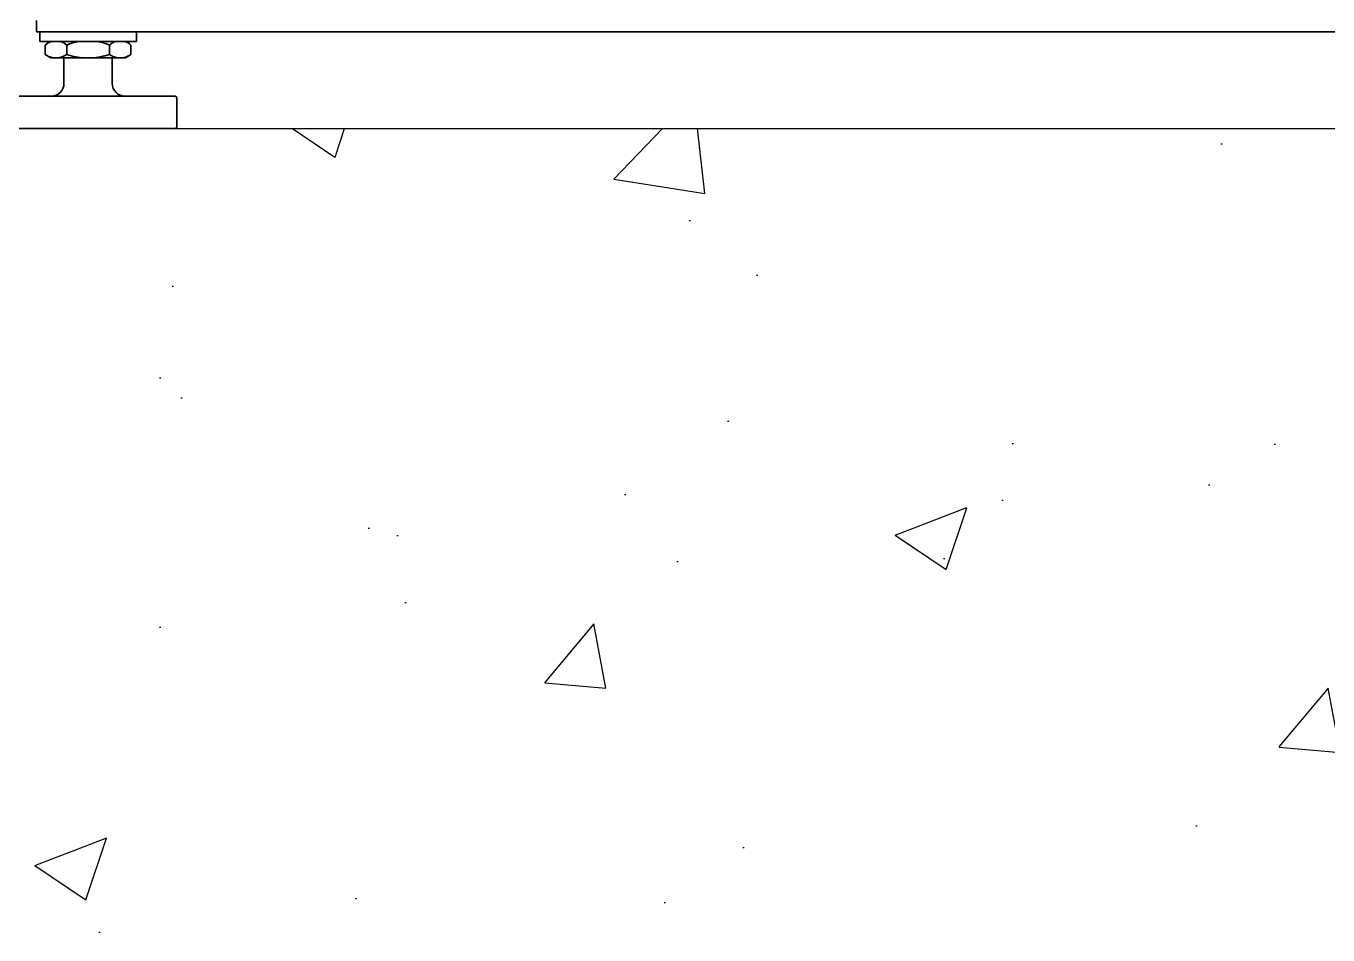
# Model space of a CAD drawing. Header units: inches. Extents: x 16559 to 58559, y 6500 to 36200.
# Drawn here: x 45456 to 46263, y 28974 to 29538 of the extents above; entities that cross this region are included whole.
import ezdxf

# ---------------------------------------------------------------- set-up
doc = ezdxf.new("R2010")
doc.units = ezdxf.units.IN
doc.header["$LTSCALE"] = 300
doc.layers.add('CAPANNONE', color=4, linetype='Continuous')
doc.layers.add('GUIDE', color=4, linetype='Continuous', lineweight=35)

# ---------------------------------------------------------------- blocks, each defined once
blk = doc.blocks.new('A$Cbaf7ccba')
at = {"layer": 'GUIDE'}
for p, q in [((-1049.7, -797.97), (-1049.7, -805)), ((0.3, -805), (-1049.7, -805)), ((-1047.7, -805), (-1047.7, -811)), ((-987.7, -811), (-987.7, -805)), ((-1047.7, -811), (-1036.96, -811)), ((-1044.26, -813.31), (-1044.26, -819.22)), ((-1036.96, -811), (-987.7, -811)), ((-1030.98, -813.31), (-1030.98, -819.22)), ((-1004.42, -813.31), (-1004.42, -819.22)), ((-991.14, -813.31), (-991.14, -819.22)), ((-1044.26, -819.22), (-1040.8, -821.22)), ((-1040.8, -821.22), (-1038.66, -821.22)), ((-1038.66, -821.22), (-1036.58, -821.22)), ((-1036.58, -821.22), (-1019.78, -821.22)), ((-1032.7, -821.22), (-1032.7, -837)), ((-1019.78, -821.22), (-1015.62, -821.22)), ((-1015.62, -821.22), (-998.82, -821.22)), ((-1002.7, -837), (-1002.7, -821.22)), ((-998.82, -821.22), (-996.74, -821.22)), ((-996.74, -821.22), (-994.61, -821.22)), ((-994.61, -821.22), (-991.14, -819.22)), ((-1071.11, -845), (-963.7, -845)), ((-962.7, -864), (-962.7, -846)), ((-963.7, -865), (-1071.11, -865))]:
    blk.add_line(p, q, dxfattribs=at)
for centre, radius, start, end in [((-1017.7, -843.22), 40, 126.34538, 131.60204), ((-1036.57, -821.63), 11.33, 110.23426, 132.72591), ((-1038.67, -821.63), 11.33, 47.27409, 69.76574), ((-1017.7, -843.22), 32.73, 100.10618, 113.93895), ((-1017.7, -843.22), 32.73, 66.06105, 79.89382), ((-996.74, -821.63), 11.33, 110.23426, 132.72591), ((-998.83, -821.63), 11.33, 47.27409, 69.76574), ((-1017.7, -843.22), 40, 48.39796, 53.65462), ((-1040.7, -837), 8, 270, 0), ((-994.7, -837), 8, 180, 270), ((-963.7, -846), 1, 0, 90), ((-963.7, -864), 1, 270, 0)]:
    blk.add_arc(centre, radius, start, end, dxfattribs=at)
for points, knots in [([(-1038.66, -821.22), (-1039.6, -821.05), (-1041.5, -820.71), (-1043.33, -819.72), (-1044.26, -819.22)], [0, 0, 0, 0, 0.496394, 1, 1, 1, 1]), ([(-1030.98, -819.22), (-1031.89, -819.71), (-1033.73, -820.7), (-1035.63, -821.05), (-1036.58, -821.22)], [0, 0, 0, 0, 0.4969936, 1, 1, 1, 1]), ([(-1019.78, -821.22), (-1021.67, -821.05), (-1025.46, -820.71), (-1029.13, -819.72), (-1030.98, -819.22)], [0, 0, 0, 0, 0.496394, 1, 1, 1, 1]), ([(-1004.42, -819.22), (-1006.25, -819.71), (-1009.92, -820.7), (-1013.71, -821.05), (-1015.62, -821.22)], [0, 0, 0, 0, 0.496994, 1, 1, 1, 1]), ([(-998.82, -821.22), (-999.77, -821.05), (-1001.66, -820.71), (-1003.5, -819.72), (-1004.42, -819.22)], [0, 0, 0, 0, 0.496394, 1, 1, 1, 1]), ([(-991.14, -819.22), (-992.06, -819.71), (-993.89, -820.7), (-995.79, -821.05), (-996.74, -821.22)], [0, 0, 0, 0, 0.496994, 1, 1, 1, 1])]:
    blk.add_open_spline(points, degree=3, knots=knots, dxfattribs=at)

msp = doc.modelspace()

# ---------------------------------------------------------------- hatches: boundary and pattern name
at = {"layer": 'CAPANNONE'}
h = msp.add_hatch(dxfattribs=at)
h.set_pattern_fill('AR-CONC', color=8, scale=2.5)
h.set_pattern_definition([(50, (-8000, 0), (455.4617, -39.8477), [47.625, -523.875]), (355, (-8000, 0), (-88.1086, 477.642), [38.1, -419.1015]), (100.45144, (-7962.04, -3.3), (367.353, 437.7944), [40.475, -445.2256]), (46.1842, (-8000, 127), (677.6976, -105.106), [71.4375, -785.8125]), (96.6356, (-7943.5, 118.24), (593.51, 618.565), [60.7126, -667.839]), (351.1842, (-8000, 127), (593.51, 618.565), [57.15, -628.649]), (21, (-7936.5, 95.25), (379.036, -255.663), [47.625, -523.875]), (326, (-7936.5, 95.25), (154.505, 460.47), [38.1, -419.1]), (71.45144, (-7904.9, 73.94), (533.541, 204.807), [40.475, -445.225]), (37.5, (-8000, 0), (7.7215, 211.3876), [0, -414.02, 0, -425.45, 0, -420.6875]), (7.5, (-8000, 0), (167.04916, 250.4514), [0, -242.57, 0, -404.495, 0, -160.3375]), (327.5, (-8141.6, 0), (338.9765, -14.32186), [0, -158.75, 0, -495.3, 0, -657.225]), (317.5, (-8205.1, 0), (370.323, 63.5662), [0, -206.375, 0, -328.93, 0, -466.725])])
h.paths.add_polyline_path([(49641.528, 29474.28), (43909.165, 29474.28), (43909.165, 28974.28), (49641.528, 28974.28)])

# ---------------------------------------------------------------- linework, layer by layer
msp.add_line((43909.165, 29474.28), (49641.528, 29474.28), dxfattribs=at)

# ---------------------------------------------------------------- block references
at = {"layer": 'GUIDE'}
msp.add_blockref('A$Cbaf7ccba', (46511.967, 30339.28), dxfattribs=at)

doc.saveas('drawing.dxf')
